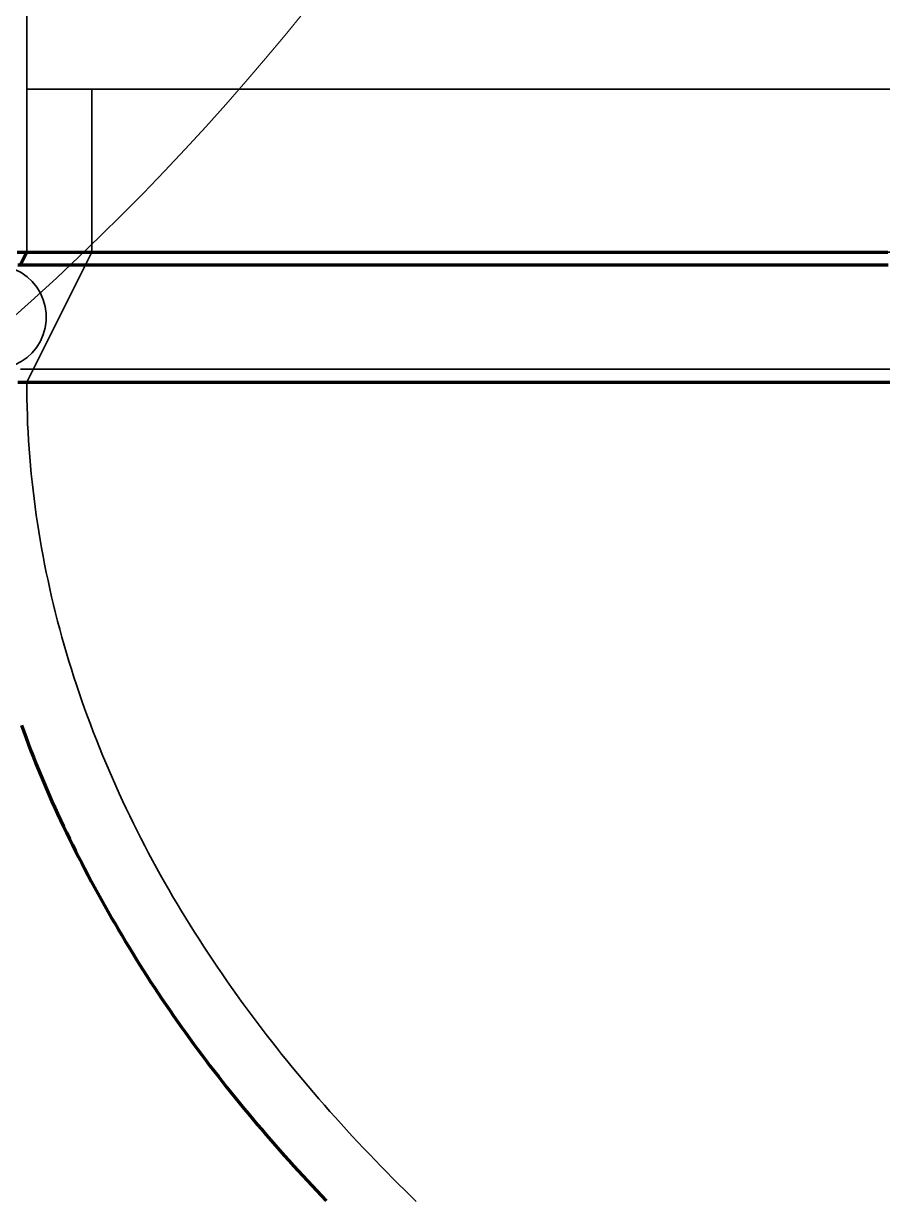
# Model space of a CAD drawing. Header units: millimetres. Extents: x 0 to 2382, y 0 to 420.
# Drawn here: x 275.86 to 282.13, y 218.58 to 227.17 of the extents above; entities that cross this region are included whole.
import ezdxf

# ---------------------------------------------------------------- set-up
doc = ezdxf.new("R2010")
doc.units = ezdxf.units.MM
doc.linetypes.add('IRAM-E-TRAZOS', pattern=[5, 4, -1])
for name, color, linetype, lineweight in [('01-VISIBLE', 7, 'CONTINUOUS', 70), ('02-OCULTA', 4, 'IRAM-E-TRAZOS', 35), ('08-FINA', 5, 'CONTINUOUS', 18)]:
    doc.layers.add(name, color=color, linetype=linetype, lineweight=lineweight)

msp = doc.modelspace()

# ---------------------------------------------------------------- linework, layer by layer
at = {"layer": '01-VISIBLE'}
msp.add_line((275.8875, 225.5), (275.84, 225.405), dxfattribs=at)
for points in [[(275.8168, 225.5), (275.8745, 225.5), (275.9323, 225.5), (275.99, 225.5), (276.0478, 225.5), (276.1055, 225.5), (276.1633, 225.5), (276.221, 225.5), (276.2788, 225.5), (276.3365, 225.5), (276.3943, 225.5), (276.452, 225.5), (276.5098, 225.5), (276.5675, 225.5), (276.6253, 225.5), (276.683, 225.5), (276.7408, 225.5), (276.7985, 225.5), (276.8563, 225.5), (276.914, 225.5), (276.9718, 225.5), (277.0295, 225.5), (277.0873, 225.5), (277.145, 225.5), (277.2028, 225.5), (277.2605, 225.5), (277.3183, 225.5), (277.376, 225.5), (277.4338, 225.5), (277.4915, 225.5), (277.5493, 225.5), (277.607, 225.5), (277.6648, 225.5), (277.7225, 225.5), (277.7803, 225.5), (277.838, 225.5), (277.8958, 225.5), (277.9535, 225.5), (278.0113, 225.5), (278.069, 225.5), (278.1268, 225.5), (278.1845, 225.5), (278.2423, 225.5), (278.3, 225.5), (278.3578, 225.5), (278.4155, 225.5), (278.4733, 225.5), (278.531, 225.5), (278.5888, 225.5), (278.6465, 225.5), (278.7043, 225.5), (278.762, 225.5), (278.8198, 225.5), (278.8775, 225.5), (278.9353, 225.5), (278.9931, 225.5), (279.0508, 225.5), (279.1086, 225.5), (279.1663, 225.5), (279.2241, 225.5), (279.2818, 225.5), (279.3396, 225.5), (279.3973, 225.5), (279.4551, 225.5), (279.5128, 225.5), (279.5706, 225.5), (279.6283, 225.5), (279.6861, 225.5), (279.7438, 225.5), (279.8016, 225.5), (279.8593, 225.5), (279.9171, 225.5), (279.9748, 225.5), (280.0326, 225.5), (280.0903, 225.5), (280.1481, 225.5), (280.2058, 225.5), (280.2636, 225.5), (280.3213, 225.5), (280.3791, 225.5), (280.4368, 225.5), (280.4946, 225.5), (280.5523, 225.5), (280.6101, 225.5), (280.6678, 225.5), (280.7256, 225.5), (280.7833, 225.5), (280.8411, 225.5), (280.8988, 225.5), (280.9566, 225.5), (281.0143, 225.5), (281.0721, 225.5), (281.1298, 225.5), (281.1876, 225.5), (281.2453, 225.5), (281.3031, 225.5), (281.3608, 225.5), (281.4186, 225.5), (281.4763, 225.5), (281.5341, 225.5), (281.5918, 225.5), (281.6496, 225.5), (281.7073, 225.5), (281.7651, 225.5), (281.8228, 225.5), (281.8806, 225.5), (281.9383, 225.5), (281.9961, 225.5), (282.0538, 225.5), (282.1116, 225.5), (282.1693, 225.5)], [(282.1722, 225.405), (282.115, 225.405), (282.0578, 225.405), (282.0006, 225.405), (281.9434, 225.405), (281.8862, 225.405), (281.829, 225.405), (281.7717, 225.405), (281.7145, 225.405), (281.6573, 225.405), (281.6001, 225.405), (281.5429, 225.405), (281.4857, 225.405), (281.4285, 225.405), (281.3713, 225.405), (281.314, 225.405), (281.2568, 225.405), (281.1996, 225.405), (281.1424, 225.405), (281.0852, 225.405), (281.028, 225.405), (280.9708, 225.405), (280.9136, 225.405), (280.8563, 225.405), (280.7991, 225.405), (280.7419, 225.405), (280.6847, 225.405), (280.6275, 225.405), (280.5703, 225.405), (280.5131, 225.405), (280.4559, 225.405), (280.3986, 225.405), (280.3414, 225.405), (280.2842, 225.405), (280.227, 225.405), (280.1698, 225.405), (280.1126, 225.405), (280.0554, 225.405), (279.9982, 225.405), (279.9409, 225.405), (279.8837, 225.405), (279.8265, 225.405), (279.7693, 225.405), (279.7121, 225.405), (279.6549, 225.405), (279.5977, 225.405), (279.5405, 225.405), (279.4832, 225.405), (279.426, 225.405), (279.3688, 225.405), (279.3116, 225.405), (279.2544, 225.405), (279.1972, 225.405), (279.14, 225.405), (279.0828, 225.405), (279.0255, 225.405), (278.9683, 225.405), (278.9111, 225.405), (278.8539, 225.405), (278.7967, 225.405), (278.7395, 225.405), (278.6823, 225.405), (278.6251, 225.405), (278.5678, 225.405), (278.5106, 225.405), (278.4534, 225.405), (278.3962, 225.405), (278.339, 225.405), (278.2818, 225.405), (278.2246, 225.405), (278.1674, 225.405), (278.1101, 225.405), (278.0529, 225.405), (277.9957, 225.405), (277.9385, 225.405), (277.8813, 225.405), (277.8241, 225.405), (277.7669, 225.405), (277.7097, 225.405), (277.6524, 225.405), (277.5952, 225.405), (277.538, 225.405), (277.4808, 225.405), (277.4236, 225.405), (277.3664, 225.405), (277.3092, 225.405), (277.252, 225.405), (277.1947, 225.405), (277.1375, 225.405), (277.0803, 225.405), (277.0231, 225.405), (276.9659, 225.405), (276.9087, 225.405), (276.8515, 225.405), (276.7943, 225.405), (276.737, 225.405), (276.6798, 225.405), (276.6226, 225.405), (276.5654, 225.405), (276.5082, 225.405), (276.451, 225.405), (276.3938, 225.405), (276.3366, 225.405), (276.2793, 225.405), (276.2221, 225.405), (276.1649, 225.405), (276.1077, 225.405), (276.0505, 225.405), (275.9933, 225.405), (275.9361, 225.405), (275.8789, 225.405), (275.8216, 225.405)], [(275.821, 224.55), (275.8794, 224.55), (275.9377, 224.55), (275.9961, 224.55), (276.0545, 224.55), (276.1128, 224.55), (276.1712, 224.55), (276.2296, 224.55), (276.2879, 224.55), (276.3463, 224.55), (276.4046, 224.55), (276.463, 224.55), (276.5214, 224.55), (276.5797, 224.55), (276.6381, 224.55), (276.6964, 224.55), (276.7548, 224.55), (276.8132, 224.55), (276.8715, 224.55), (276.9299, 224.55), (276.9882, 224.55), (277.0466, 224.55), (277.105, 224.55), (277.1633, 224.55), (277.2217, 224.55), (277.2801, 224.55), (277.3384, 224.55), (277.3968, 224.55), (277.4551, 224.55), (277.5135, 224.55), (277.5719, 224.55), (277.6302, 224.55), (277.6886, 224.55), (277.7469, 224.55), (277.8053, 224.55), (277.8637, 224.55), (277.922, 224.55), (277.9804, 224.55), (278.0387, 224.55), (278.0971, 224.55), (278.1555, 224.55), (278.2138, 224.55), (278.2722, 224.55), (278.3305, 224.55), (278.3889, 224.55), (278.4473, 224.55), (278.5056, 224.55), (278.564, 224.55), (278.6224, 224.55), (278.6807, 224.55), (278.7391, 224.55), (278.7974, 224.55), (278.8558, 224.55), (278.9142, 224.55), (278.9725, 224.55), (279.0309, 224.55), (279.0892, 224.55), (279.1476, 224.55), (279.206, 224.55), (279.2643, 224.55), (279.3227, 224.55), (279.381, 224.55), (279.4394, 224.55), (279.4978, 224.55), (279.5561, 224.55), (279.6145, 224.55), (279.6729, 224.55), (279.7312, 224.55), (279.7896, 224.55), (279.8479, 224.55), (279.9063, 224.55), (279.9647, 224.55), (280.023, 224.55), (280.0814, 224.55), (280.1397, 224.55), (280.1981, 224.55), (280.2565, 224.55), (280.3148, 224.55), (280.3732, 224.55), (280.4315, 224.55), (280.4899, 224.55), (280.5483, 224.55), (280.6066, 224.55), (280.665, 224.55), (280.7233, 224.55), (280.7817, 224.55), (280.8401, 224.55), (280.8984, 224.55), (280.9568, 224.55), (281.0152, 224.55), (281.0735, 224.55), (281.1319, 224.55), (281.1902, 224.55), (281.2486, 224.55), (281.307, 224.55), (281.3653, 224.55), (281.4237, 224.55), (281.482, 224.55), (281.5404, 224.55), (281.5988, 224.55), (281.6571, 224.55), (281.7155, 224.55), (281.7738, 224.55), (281.8322, 224.55), (281.8906, 224.55), (281.9489, 224.55), (282.0073, 224.55), (282.0656, 224.55), (282.124, 224.55), (282.1824, 224.55)], [(275.8491, 222.0501), (275.8656, 222.0029), (275.8825, 221.9558), (275.8997, 221.9088), (275.9174, 221.862), (275.9353, 221.8154), (275.9537, 221.7688), (275.9724, 221.7225), (275.9914, 221.6762), (276.0107, 221.6301), (276.0304, 221.5841), (276.0503, 221.5382), (276.0706, 221.4925), (276.0912, 221.4469), (276.112, 221.4015), (276.1331, 221.3561), (276.1545, 221.3109), (276.1762, 221.2659), (276.1981, 221.2209), (276.2203, 221.1761), (276.2427, 221.1314), (276.2653, 221.0868), (276.2882, 221.0423), (276.3113, 220.998), (276.3347, 220.9538), (276.3583, 220.9097), (276.382, 220.8657), (276.406, 220.8218), (276.4303, 220.778), (276.4547, 220.7344), (276.4793, 220.6909), (276.5041, 220.6475), (276.5292, 220.6042), (276.5544, 220.561), (276.5799, 220.518), (276.6055, 220.475), (276.6314, 220.4322), (276.6575, 220.3896), (276.6838, 220.347), (276.7102, 220.3046), (276.7369, 220.2623), (276.7639, 220.2202), (276.791, 220.1782), (276.8184, 220.1363), (276.846, 220.0946), (276.8738, 220.053), (276.9018, 220.0116), (276.9301, 219.9704), (276.9586, 219.9292), (276.9872, 219.8883), (277.0161, 219.8474), (277.0452, 219.8068), (277.0745, 219.7662), (277.104, 219.7258), (277.1336, 219.6856), (277.1635, 219.6455), (277.1936, 219.6055), (277.2239, 219.5657), (277.2544, 219.5261), (277.285, 219.4866), (277.3158, 219.4472), (277.3469, 219.408), (277.3781, 219.3689), (277.4095, 219.33), (277.441, 219.2912), (277.4728, 219.2525), (277.5047, 219.214), (277.5368, 219.1757), (277.569, 219.1374), (277.6014, 219.0994), (277.634, 219.0614), (277.6668, 219.0236), (277.6997, 218.986), (277.7328, 218.9485), (277.766, 218.9111), (277.7994, 218.8739), (277.8329, 218.8368), (277.8667, 218.7998), (277.9005, 218.763), (277.9345, 218.7264), (277.9687, 218.6898), (278.003, 218.6535), (278.0374, 218.6172), (278.072, 218.5811)]]:
    msp.add_lwpolyline(points, dxfattribs=at)
at = {"layer": '02-OCULTA'}
for p, q in [((275.8875, 225.5), (275.8875, 315.5)), ((275.8875, 225.5), (275.8875, 226.6875)), ((276.3625, 226.6875), (276.3625, 225.5)), ((276.3625, 225.5), (275.8875, 224.55))]:
    msp.add_line(p, q, dxfattribs=at)
for points in [[(282.1457, 226.6875), (282.0957, 226.6875), (282.0456, 226.6875), (281.9955, 226.6875), (281.9455, 226.6875), (281.8954, 226.6875), (281.8453, 226.6875), (281.7953, 226.6875), (281.7452, 226.6875), (281.6951, 226.6875), (281.6451, 226.6875), (281.595, 226.6875), (281.5449, 226.6875), (281.4949, 226.6875), (281.4448, 226.6875), (281.3947, 226.6875), (281.3447, 226.6875), (281.2946, 226.6875), (281.2445, 226.6875), (281.1945, 226.6875), (281.1444, 226.6875), (281.0943, 226.6875), (281.0443, 226.6875), (280.9942, 226.6875), (280.9441, 226.6875), (280.8941, 226.6875), (280.844, 226.6875), (280.7939, 226.6875), (280.7439, 226.6875), (280.6938, 226.6875), (280.6437, 226.6875), (280.5937, 226.6875), (280.5436, 226.6875), (280.4936, 226.6875), (280.4435, 226.6875), (280.3934, 226.6875), (280.3434, 226.6875), (280.2933, 226.6875), (280.2432, 226.6875), (280.1932, 226.6875), (280.1431, 226.6875), (280.093, 226.6875), (280.043, 226.6875), (279.9929, 226.6875), (279.9428, 226.6875), (279.8928, 226.6875), (279.8427, 226.6875), (279.7926, 226.6875), (279.7426, 226.6875), (279.6925, 226.6875), (279.6424, 226.6875), (279.5924, 226.6875), (279.5423, 226.6875), (279.4922, 226.6875), (279.4422, 226.6875), (279.3921, 226.6875), (279.342, 226.6875), (279.292, 226.6875), (279.2419, 226.6875), (279.1918, 226.6875), (279.1418, 226.6875), (279.0917, 226.6875), (279.0416, 226.6875), (278.9916, 226.6875), (278.9415, 226.6875), (278.8914, 226.6875), (278.8414, 226.6875), (278.7913, 226.6875), (278.7412, 226.6875), (278.6912, 226.6875), (278.6411, 226.6875), (278.5911, 226.6875), (278.541, 226.6875), (278.4909, 226.6875), (278.4409, 226.6875), (278.3908, 226.6875), (278.3407, 226.6875), (278.2907, 226.6875), (278.2406, 226.6875), (278.1905, 226.6875), (278.1405, 226.6875), (278.0904, 226.6875), (278.0403, 226.6875), (277.9903, 226.6875), (277.9402, 226.6875), (277.8901, 226.6875), (277.8401, 226.6875), (277.79, 226.6875), (277.7399, 226.6875), (277.6899, 226.6875), (277.6398, 226.6875), (277.5897, 226.6875), (277.5397, 226.6875), (277.4896, 226.6875), (277.4395, 226.6875), (277.3895, 226.6875), (277.3394, 226.6875), (277.2893, 226.6875), (277.2393, 226.6875), (277.1892, 226.6875), (277.1391, 226.6875), (277.0891, 226.6875), (277.039, 226.6875), (276.9889, 226.6875), (276.9389, 226.6875), (276.8888, 226.6875), (276.8387, 226.6875), (276.7887, 226.6875), (276.7386, 226.6875), (276.6886, 226.6875), (276.6385, 226.6875), (276.5884, 226.6875), (276.5384, 226.6875), (276.4883, 226.6875), (276.4382, 226.6875), (276.3882, 226.6875), (276.3381, 226.6875), (276.288, 226.6875), (276.238, 226.6875), (276.1879, 226.6875), (276.1378, 226.6875), (276.0878, 226.6875), (276.0377, 226.6875), (275.9876, 226.6875), (275.9376, 226.6875), (275.8875, 226.6875)], [(275.8875, 226.6875), (275.9826, 226.6875), (276.0777, 226.6875), (276.1729, 226.6875), (276.268, 226.6875), (276.3631, 226.6875), (276.4582, 226.6875), (276.5534, 226.6875), (276.6485, 226.6875), (276.7436, 226.6875), (276.8387, 226.6875), (276.9339, 226.6875), (277.029, 226.6875), (277.1241, 226.6875), (277.2192, 226.6875), (277.3144, 226.6875), (277.4095, 226.6875), (277.5046, 226.6875), (277.5997, 226.6875), (277.6949, 226.6875), (277.79, 226.6875), (277.8851, 226.6875), (277.9802, 226.6875), (278.0754, 226.6875), (278.1705, 226.6875), (278.2656, 226.6875), (278.3607, 226.6875), (278.4559, 226.6875), (278.551, 226.6875), (278.6461, 226.6875), (278.7412, 226.6875), (278.8364, 226.6875), (278.9315, 226.6875), (279.0266, 226.6875), (279.1217, 226.6875), (279.2169, 226.6875), (279.312, 226.6875), (279.4071, 226.6875), (279.5022, 226.6875), (279.5974, 226.6875), (279.6925, 226.6875), (279.7876, 226.6875), (279.8827, 226.6875), (279.9779, 226.6875), (280.073, 226.6875), (280.1681, 226.6875), (280.2632, 226.6875), (280.3584, 226.6875), (280.4535, 226.6875), (280.5486, 226.6875), (280.6437, 226.6875), (280.7389, 226.6875), (280.834, 226.6875), (280.9291, 226.6875), (281.0242, 226.6875), (281.1194, 226.6875), (281.2145, 226.6875), (281.3096, 226.6875), (281.4047, 226.6875), (281.4999, 226.6875), (281.595, 226.6875), (281.6901, 226.6875), (281.7852, 226.6875), (281.8804, 226.6875), (281.9755, 226.6875), (282.0706, 226.6875), (282.1657, 226.6875)], [(282.1625, 226.6875), (282.1125, 226.6875), (282.0625, 226.6875), (282.0125, 226.6875), (281.9625, 226.6875), (281.9125, 226.6875), (281.8625, 226.6875), (281.8125, 226.6875), (281.7625, 226.6875), (281.7125, 226.6875), (281.6625, 226.6875), (281.6125, 226.6875), (281.5625, 226.6875), (281.5125, 226.6875), (281.4625, 226.6875), (281.4125, 226.6875), (281.3625, 226.6875), (281.3125, 226.6875), (281.2625, 226.6875), (281.2125, 226.6875), (281.1625, 226.6875), (281.1125, 226.6875), (281.0625, 226.6875), (281.0125, 226.6875), (280.9625, 226.6875), (280.9125, 226.6875), (280.8625, 226.6875), (280.8125, 226.6875), (280.7625, 226.6875), (280.7125, 226.6875), (280.6625, 226.6875), (280.6125, 226.6875), (280.5625, 226.6875), (280.5125, 226.6875), (280.4625, 226.6875), (280.4125, 226.6875), (280.3625, 226.6875), (280.3125, 226.6875), (280.2625, 226.6875), (280.2125, 226.6875), (280.1625, 226.6875), (280.1125, 226.6875), (280.0625, 226.6875), (280.0125, 226.6875), (279.9625, 226.6875), (279.9125, 226.6875), (279.8625, 226.6875), (279.8125, 226.6875), (279.7625, 226.6875), (279.7125, 226.6875), (279.6625, 226.6875), (279.6125, 226.6875), (279.5625, 226.6875), (279.5125, 226.6875), (279.4625, 226.6875), (279.4125, 226.6875), (279.3625, 226.6875), (279.3125, 226.6875), (279.2625, 226.6875), (279.2125, 226.6875), (279.1625, 226.6875), (279.1125, 226.6875), (279.0625, 226.6875), (279.0125, 226.6875), (278.9625, 226.6875), (278.9125, 226.6875), (278.8625, 226.6875), (278.8125, 226.6875), (278.7625, 226.6875), (278.7125, 226.6875), (278.6625, 226.6875), (278.6125, 226.6875), (278.5625, 226.6875), (278.5125, 226.6875), (278.4625, 226.6875), (278.4125, 226.6875), (278.3625, 226.6875), (278.3125, 226.6875), (278.2625, 226.6875), (278.2125, 226.6875), (278.1625, 226.6875), (278.1125, 226.6875), (278.0625, 226.6875), (278.0125, 226.6875), (277.9625, 226.6875), (277.9125, 226.6875), (277.8625, 226.6875), (277.8125, 226.6875), (277.7625, 226.6875), (277.7125, 226.6875), (277.6625, 226.6875), (277.6125, 226.6875), (277.5625, 226.6875), (277.5125, 226.6875), (277.4625, 226.6875), (277.4125, 226.6875), (277.3625, 226.6875), (277.3125, 226.6875), (277.2625, 226.6875), (277.2125, 226.6875), (277.1625, 226.6875), (277.1125, 226.6875), (277.0625, 226.6875), (277.0125, 226.6875), (276.9625, 226.6875), (276.9125, 226.6875), (276.8625, 226.6875), (276.8125, 226.6875), (276.7625, 226.6875), (276.7125, 226.6875), (276.6625, 226.6875), (276.6125, 226.6875), (276.5625, 226.6875), (276.5125, 226.6875), (276.4625, 226.6875), (276.4125, 226.6875), (276.3625, 226.6875)], [(276.3625, 226.6875), (276.4552, 226.6875), (276.548, 226.6875), (276.6407, 226.6875), (276.7335, 226.6875), (276.8262, 226.6875), (276.919, 226.6875), (277.0117, 226.6875), (277.1045, 226.6875), (277.1972, 226.6875), (277.29, 226.6875), (277.3827, 226.6875), (277.4755, 226.6875), (277.5682, 226.6875), (277.661, 226.6875), (277.7537, 226.6875), (277.8465, 226.6875), (277.9392, 226.6875), (278.032, 226.6875), (278.1247, 226.6875), (278.2175, 226.6875), (278.3102, 226.6875), (278.403, 226.6875), (278.4957, 226.6875), (278.5885, 226.6875), (278.6812, 226.6875), (278.774, 226.6875), (278.8667, 226.6875), (278.9595, 226.6875), (279.0522, 226.6875), (279.145, 226.6875), (279.2377, 226.6875), (279.3305, 226.6875), (279.4232, 226.6875), (279.516, 226.6875), (279.6087, 226.6875), (279.7015, 226.6875), (279.7942, 226.6875), (279.887, 226.6875), (279.9797, 226.6875), (280.0725, 226.6875), (280.1652, 226.6875), (280.258, 226.6875), (280.3507, 226.6875), (280.4435, 226.6875), (280.5362, 226.6875), (280.629, 226.6875), (280.7217, 226.6875), (280.8145, 226.6875), (280.9072, 226.6875), (281, 226.6875), (281.0927, 226.6875), (281.1855, 226.6875), (281.2782, 226.6875), (281.371, 226.6875), (281.4637, 226.6875), (281.5565, 226.6875), (281.6492, 226.6875), (281.742, 226.6875), (281.8347, 226.6875), (281.9275, 226.6875), (282.0202, 226.6875), (282.113, 226.6875), (282.2057, 226.6875)], [(282.1625, 225.5), (282.1125, 225.5), (282.0625, 225.5), (282.0125, 225.5), (281.9625, 225.5), (281.9125, 225.5), (281.8625, 225.5), (281.8125, 225.5), (281.7625, 225.5), (281.7125, 225.5), (281.6625, 225.5), (281.6125, 225.5), (281.5625, 225.5), (281.5125, 225.5), (281.4625, 225.5), (281.4125, 225.5), (281.3625, 225.5), (281.3125, 225.5), (281.2625, 225.5), (281.2125, 225.5), (281.1625, 225.5), (281.1125, 225.5), (281.0625, 225.5), (281.0125, 225.5), (280.9625, 225.5), (280.9125, 225.5), (280.8625, 225.5), (280.8125, 225.5), (280.7625, 225.5), (280.7125, 225.5), (280.6625, 225.5), (280.6125, 225.5), (280.5625, 225.5), (280.5125, 225.5), (280.4625, 225.5), (280.4125, 225.5), (280.3625, 225.5), (280.3125, 225.5), (280.2625, 225.5), (280.2125, 225.5), (280.1625, 225.5), (280.1125, 225.5), (280.0625, 225.5), (280.0125, 225.5), (279.9625, 225.5), (279.9125, 225.5), (279.8625, 225.5), (279.8125, 225.5), (279.7625, 225.5), (279.7125, 225.5), (279.6625, 225.5), (279.6125, 225.5), (279.5625, 225.5), (279.5125, 225.5), (279.4625, 225.5), (279.4125, 225.5), (279.3625, 225.5), (279.3125, 225.5), (279.2625, 225.5), (279.2125, 225.5), (279.1625, 225.5), (279.1125, 225.5), (279.0625, 225.5), (279.0125, 225.5), (278.9625, 225.5), (278.9125, 225.5), (278.8625, 225.5), (278.8125, 225.5), (278.7625, 225.5), (278.7125, 225.5), (278.6625, 225.5), (278.6125, 225.5), (278.5625, 225.5), (278.5125, 225.5), (278.4625, 225.5), (278.4125, 225.5), (278.3625, 225.5), (278.3125, 225.5), (278.2625, 225.5), (278.2125, 225.5), (278.1625, 225.5), (278.1125, 225.5), (278.0625, 225.5), (278.0125, 225.5), (277.9625, 225.5), (277.9125, 225.5), (277.8625, 225.5), (277.8125, 225.5), (277.7625, 225.5), (277.7125, 225.5), (277.6625, 225.5), (277.6125, 225.5), (277.5625, 225.5), (277.5125, 225.5), (277.4625, 225.5), (277.4125, 225.5), (277.3625, 225.5), (277.3125, 225.5), (277.2625, 225.5), (277.2125, 225.5), (277.1625, 225.5), (277.1125, 225.5), (277.0625, 225.5), (277.0125, 225.5), (276.9625, 225.5), (276.9125, 225.5), (276.8625, 225.5), (276.8125, 225.5), (276.7625, 225.5), (276.7125, 225.5), (276.6625, 225.5), (276.6125, 225.5), (276.5625, 225.5), (276.5125, 225.5), (276.4625, 225.5), (276.4125, 225.5), (276.3625, 225.5), (276.3125, 225.5), (276.2625, 225.5), (276.2125, 225.5), (276.1625, 225.5), (276.1125, 225.5), (276.0625, 225.5), (276.0125, 225.5), (275.9625, 225.5), (275.9125, 225.5), (275.8625, 225.5)], [(282.1457, 225.5), (282.0957, 225.5), (282.0456, 225.5), (281.9955, 225.5), (281.9455, 225.5), (281.8954, 225.5), (281.8453, 225.5), (281.7953, 225.5), (281.7452, 225.5), (281.6951, 225.5), (281.6451, 225.5), (281.595, 225.5), (281.5449, 225.5), (281.4949, 225.5), (281.4448, 225.5), (281.3947, 225.5), (281.3447, 225.5), (281.2946, 225.5), (281.2445, 225.5), (281.1945, 225.5), (281.1444, 225.5), (281.0943, 225.5), (281.0443, 225.5), (280.9942, 225.5), (280.9441, 225.5), (280.8941, 225.5), (280.844, 225.5), (280.7939, 225.5), (280.7439, 225.5), (280.6938, 225.5), (280.6437, 225.5), (280.5937, 225.5), (280.5436, 225.5), (280.4936, 225.5), (280.4435, 225.5), (280.3934, 225.5), (280.3434, 225.5), (280.2933, 225.5), (280.2432, 225.5), (280.1932, 225.5), (280.1431, 225.5), (280.093, 225.5), (280.043, 225.5), (279.9929, 225.5), (279.9428, 225.5), (279.8928, 225.5), (279.8427, 225.5), (279.7926, 225.5), (279.7426, 225.5), (279.6925, 225.5), (279.6424, 225.5), (279.5924, 225.5), (279.5423, 225.5), (279.4922, 225.5), (279.4422, 225.5), (279.3921, 225.5), (279.342, 225.5), (279.292, 225.5), (279.2419, 225.5), (279.1918, 225.5), (279.1418, 225.5), (279.0917, 225.5), (279.0416, 225.5), (278.9916, 225.5), (278.9415, 225.5), (278.8914, 225.5), (278.8414, 225.5), (278.7913, 225.5), (278.7412, 225.5), (278.6912, 225.5), (278.6411, 225.5), (278.5911, 225.5), (278.541, 225.5), (278.4909, 225.5), (278.4409, 225.5), (278.3908, 225.5), (278.3407, 225.5), (278.2907, 225.5), (278.2406, 225.5), (278.1905, 225.5), (278.1405, 225.5), (278.0904, 225.5), (278.0403, 225.5), (277.9903, 225.5), (277.9402, 225.5), (277.8901, 225.5), (277.8401, 225.5), (277.79, 225.5), (277.7399, 225.5), (277.6899, 225.5), (277.6398, 225.5), (277.5897, 225.5), (277.5397, 225.5), (277.4896, 225.5), (277.4395, 225.5), (277.3895, 225.5), (277.3394, 225.5), (277.2893, 225.5), (277.2393, 225.5), (277.1892, 225.5), (277.1391, 225.5), (277.0891, 225.5), (277.039, 225.5), (276.9889, 225.5), (276.9389, 225.5), (276.8888, 225.5), (276.8387, 225.5), (276.7887, 225.5), (276.7386, 225.5), (276.6886, 225.5), (276.6385, 225.5), (276.5884, 225.5), (276.5384, 225.5), (276.4883, 225.5), (276.4382, 225.5), (276.3882, 225.5), (276.3381, 225.5), (276.288, 225.5), (276.238, 225.5), (276.1879, 225.5), (276.1378, 225.5), (276.0878, 225.5), (276.0377, 225.5), (275.9876, 225.5), (275.9376, 225.5), (275.8875, 225.5)], [(275.8875, 225.5), (275.9826, 225.5), (276.0777, 225.5), (276.1729, 225.5), (276.268, 225.5), (276.3631, 225.5), (276.4582, 225.5), (276.5534, 225.5), (276.6485, 225.5), (276.7436, 225.5), (276.8387, 225.5), (276.9339, 225.5), (277.029, 225.5), (277.1241, 225.5), (277.2192, 225.5), (277.3144, 225.5), (277.4095, 225.5), (277.5046, 225.5), (277.5997, 225.5), (277.6949, 225.5), (277.79, 225.5), (277.8851, 225.5), (277.9802, 225.5), (278.0754, 225.5), (278.1705, 225.5), (278.2656, 225.5), (278.3607, 225.5), (278.4559, 225.5), (278.551, 225.5), (278.6461, 225.5), (278.7412, 225.5), (278.8364, 225.5), (278.9315, 225.5), (279.0266, 225.5), (279.1217, 225.5), (279.2169, 225.5), (279.312, 225.5), (279.4071, 225.5), (279.5022, 225.5), (279.5974, 225.5), (279.6925, 225.5), (279.7876, 225.5), (279.8827, 225.5), (279.9779, 225.5), (280.073, 225.5), (280.1681, 225.5), (280.2632, 225.5), (280.3584, 225.5), (280.4535, 225.5), (280.5486, 225.5), (280.6437, 225.5), (280.7389, 225.5), (280.834, 225.5), (280.9291, 225.5), (281.0242, 225.5), (281.1194, 225.5), (281.2145, 225.5), (281.3096, 225.5), (281.4047, 225.5), (281.4999, 225.5), (281.595, 225.5), (281.6901, 225.5), (281.7852, 225.5), (281.8804, 225.5), (281.9755, 225.5), (282.0706, 225.5), (282.1657, 225.5)], [(282.1457, 225.5), (282.0957, 225.5), (282.0456, 225.5), (281.9955, 225.5), (281.9455, 225.5), (281.8954, 225.5), (281.8453, 225.5), (281.7953, 225.5), (281.7452, 225.5), (281.6951, 225.5), (281.6451, 225.5), (281.595, 225.5), (281.5449, 225.5), (281.4949, 225.5), (281.4448, 225.5), (281.3947, 225.5), (281.3447, 225.5), (281.2946, 225.5), (281.2445, 225.5), (281.1945, 225.5), (281.1444, 225.5), (281.0943, 225.5), (281.0443, 225.5), (280.9942, 225.5), (280.9441, 225.5), (280.8941, 225.5), (280.844, 225.5), (280.7939, 225.5), (280.7439, 225.5), (280.6938, 225.5), (280.6437, 225.5), (280.5937, 225.5), (280.5436, 225.5), (280.4936, 225.5), (280.4435, 225.5), (280.3934, 225.5), (280.3434, 225.5), (280.2933, 225.5), (280.2432, 225.5), (280.1932, 225.5), (280.1431, 225.5), (280.093, 225.5), (280.043, 225.5), (279.9929, 225.5), (279.9428, 225.5), (279.8928, 225.5), (279.8427, 225.5), (279.7926, 225.5), (279.7426, 225.5), (279.6925, 225.5), (279.6424, 225.5), (279.5924, 225.5), (279.5423, 225.5), (279.4922, 225.5), (279.4422, 225.5), (279.3921, 225.5), (279.342, 225.5), (279.292, 225.5), (279.2419, 225.5), (279.1918, 225.5), (279.1418, 225.5), (279.0917, 225.5), (279.0416, 225.5), (278.9916, 225.5), (278.9415, 225.5), (278.8914, 225.5), (278.8414, 225.5), (278.7913, 225.5), (278.7412, 225.5), (278.6912, 225.5), (278.6411, 225.5), (278.5911, 225.5), (278.541, 225.5), (278.4909, 225.5), (278.4409, 225.5), (278.3908, 225.5), (278.3407, 225.5), (278.2907, 225.5), (278.2406, 225.5), (278.1905, 225.5), (278.1405, 225.5), (278.0904, 225.5), (278.0403, 225.5), (277.9903, 225.5), (277.9402, 225.5), (277.8901, 225.5), (277.8401, 225.5), (277.79, 225.5), (277.7399, 225.5), (277.6899, 225.5), (277.6398, 225.5), (277.5897, 225.5), (277.5397, 225.5), (277.4896, 225.5), (277.4395, 225.5), (277.3895, 225.5), (277.3394, 225.5), (277.2893, 225.5), (277.2393, 225.5), (277.1892, 225.5), (277.1391, 225.5), (277.0891, 225.5), (277.039, 225.5), (276.9889, 225.5), (276.9389, 225.5), (276.8888, 225.5), (276.8387, 225.5), (276.7887, 225.5), (276.7386, 225.5), (276.6886, 225.5), (276.6385, 225.5), (276.5884, 225.5), (276.5384, 225.5), (276.4883, 225.5), (276.4382, 225.5), (276.3882, 225.5), (276.3381, 225.5), (276.288, 225.5), (276.238, 225.5), (276.1879, 225.5), (276.1378, 225.5), (276.0878, 225.5), (276.0377, 225.5), (275.9876, 225.5), (275.9376, 225.5), (275.8875, 225.5)], [(275.8875, 225.5), (275.9826, 225.5), (276.0777, 225.5), (276.1729, 225.5), (276.268, 225.5), (276.3631, 225.5), (276.4582, 225.5), (276.5534, 225.5), (276.6485, 225.5), (276.7436, 225.5), (276.8387, 225.5), (276.9339, 225.5), (277.029, 225.5), (277.1241, 225.5), (277.2192, 225.5), (277.3144, 225.5), (277.4095, 225.5), (277.5046, 225.5), (277.5997, 225.5), (277.6949, 225.5), (277.79, 225.5), (277.8851, 225.5), (277.9802, 225.5), (278.0754, 225.5), (278.1705, 225.5), (278.2656, 225.5), (278.3607, 225.5), (278.4559, 225.5), (278.551, 225.5), (278.6461, 225.5), (278.7412, 225.5), (278.8364, 225.5), (278.9315, 225.5), (279.0266, 225.5), (279.1217, 225.5), (279.2169, 225.5), (279.312, 225.5), (279.4071, 225.5), (279.5022, 225.5), (279.5974, 225.5), (279.6925, 225.5), (279.7876, 225.5), (279.8827, 225.5), (279.9779, 225.5), (280.073, 225.5), (280.1681, 225.5), (280.2632, 225.5), (280.3584, 225.5), (280.4535, 225.5), (280.5486, 225.5), (280.6437, 225.5), (280.7389, 225.5), (280.834, 225.5), (280.9291, 225.5), (281.0242, 225.5), (281.1194, 225.5), (281.2145, 225.5), (281.3096, 225.5), (281.4047, 225.5), (281.4999, 225.5), (281.595, 225.5), (281.6901, 225.5), (281.7852, 225.5), (281.8804, 225.5), (281.9755, 225.5), (282.0706, 225.5), (282.1657, 225.5)], [(282.1625, 225.5), (282.1125, 225.5), (282.0625, 225.5), (282.0125, 225.5), (281.9625, 225.5), (281.9125, 225.5), (281.8625, 225.5), (281.8125, 225.5), (281.7625, 225.5), (281.7125, 225.5), (281.6625, 225.5), (281.6125, 225.5), (281.5625, 225.5), (281.5125, 225.5), (281.4625, 225.5), (281.4125, 225.5), (281.3625, 225.5), (281.3125, 225.5), (281.2625, 225.5), (281.2125, 225.5), (281.1625, 225.5), (281.1125, 225.5), (281.0625, 225.5), (281.0125, 225.5), (280.9625, 225.5), (280.9125, 225.5), (280.8625, 225.5), (280.8125, 225.5), (280.7625, 225.5), (280.7125, 225.5), (280.6625, 225.5), (280.6125, 225.5), (280.5625, 225.5), (280.5125, 225.5), (280.4625, 225.5), (280.4125, 225.5), (280.3625, 225.5), (280.3125, 225.5), (280.2625, 225.5), (280.2125, 225.5), (280.1625, 225.5), (280.1125, 225.5), (280.0625, 225.5), (280.0125, 225.5), (279.9625, 225.5), (279.9125, 225.5), (279.8625, 225.5), (279.8125, 225.5), (279.7625, 225.5), (279.7125, 225.5), (279.6625, 225.5), (279.6125, 225.5), (279.5625, 225.5), (279.5125, 225.5), (279.4625, 225.5), (279.4125, 225.5), (279.3625, 225.5), (279.3125, 225.5), (279.2625, 225.5), (279.2125, 225.5), (279.1625, 225.5), (279.1125, 225.5), (279.0625, 225.5), (279.0125, 225.5), (278.9625, 225.5), (278.9125, 225.5), (278.8625, 225.5), (278.8125, 225.5), (278.7625, 225.5), (278.7125, 225.5), (278.6625, 225.5), (278.6125, 225.5), (278.5625, 225.5), (278.5125, 225.5), (278.4625, 225.5), (278.4125, 225.5), (278.3625, 225.5), (278.3125, 225.5), (278.2625, 225.5), (278.2125, 225.5), (278.1625, 225.5), (278.1125, 225.5), (278.0625, 225.5), (278.0125, 225.5), (277.9625, 225.5), (277.9125, 225.5), (277.8625, 225.5), (277.8125, 225.5), (277.7625, 225.5), (277.7125, 225.5), (277.6625, 225.5), (277.6125, 225.5), (277.5625, 225.5), (277.5125, 225.5), (277.4625, 225.5), (277.4125, 225.5), (277.3625, 225.5), (277.3125, 225.5), (277.2625, 225.5), (277.2125, 225.5), (277.1625, 225.5), (277.1125, 225.5), (277.0625, 225.5), (277.0125, 225.5), (276.9625, 225.5), (276.9125, 225.5), (276.8625, 225.5), (276.8125, 225.5), (276.7625, 225.5), (276.7125, 225.5), (276.6625, 225.5), (276.6125, 225.5), (276.5625, 225.5), (276.5125, 225.5), (276.4625, 225.5), (276.4125, 225.5), (276.3625, 225.5)], [(276.3625, 225.5), (276.4552, 225.5), (276.548, 225.5), (276.6407, 225.5), (276.7335, 225.5), (276.8262, 225.5), (276.919, 225.5), (277.0117, 225.5), (277.1045, 225.5), (277.1972, 225.5), (277.29, 225.5), (277.3827, 225.5), (277.4755, 225.5), (277.5682, 225.5), (277.661, 225.5), (277.7537, 225.5), (277.8465, 225.5), (277.9392, 225.5), (278.032, 225.5), (278.1247, 225.5), (278.2175, 225.5), (278.3102, 225.5), (278.403, 225.5), (278.4957, 225.5), (278.5885, 225.5), (278.6812, 225.5), (278.774, 225.5), (278.8667, 225.5), (278.9595, 225.5), (279.0522, 225.5), (279.145, 225.5), (279.2377, 225.5), (279.3305, 225.5), (279.4232, 225.5), (279.516, 225.5), (279.6087, 225.5), (279.7015, 225.5), (279.7942, 225.5), (279.887, 225.5), (279.9797, 225.5), (280.0725, 225.5), (280.1652, 225.5), (280.258, 225.5), (280.3507, 225.5), (280.4435, 225.5), (280.5362, 225.5), (280.629, 225.5), (280.7217, 225.5), (280.8145, 225.5), (280.9072, 225.5), (281, 225.5), (281.0927, 225.5), (281.1855, 225.5), (281.2782, 225.5), (281.371, 225.5), (281.4637, 225.5), (281.5565, 225.5), (281.6492, 225.5), (281.742, 225.5), (281.8347, 225.5), (281.9275, 225.5), (282.0202, 225.5), (282.113, 225.5), (282.2057, 225.5)], [(275.65, 225.405), (275.7017, 225.4015), (275.7525, 225.3909), (275.8014, 225.3735), (275.8474, 225.3497), (275.8898, 225.3198), (275.9277, 225.2844), (275.9604, 225.2441), (275.9874, 225.1998), (276.0081, 225.1523), (276.0221, 225.1023), (276.0291, 225.0509), (276.0291, 224.9991), (276.0221, 224.9477), (276.0081, 224.8977), (275.9874, 224.8502), (275.9604, 224.8059), (275.9277, 224.7656), (275.8898, 224.7302), (275.8474, 224.7003), (275.8014, 224.6765), (275.7525, 224.6591), (275.7017, 224.6485), (275.65, 224.645)], [(282.1542, 225.405), (282.1042, 225.405), (282.0542, 225.405), (282.0041, 225.405), (281.9541, 225.405), (281.9041, 225.405), (281.854, 225.405), (281.804, 225.405), (281.754, 225.405), (281.7039, 225.405), (281.6539, 225.405), (281.6039, 225.405), (281.5538, 225.405), (281.5038, 225.405), (281.4538, 225.405), (281.4037, 225.405), (281.3537, 225.405), (281.3037, 225.405), (281.2536, 225.405), (281.2036, 225.405), (281.1536, 225.405), (281.1035, 225.405), (281.0535, 225.405), (281.0035, 225.405), (280.9534, 225.405), (280.9034, 225.405), (280.8534, 225.405), (280.8033, 225.405), (280.7533, 225.405), (280.7033, 225.405), (280.6532, 225.405), (280.6032, 225.405), (280.5532, 225.405), (280.5031, 225.405), (280.4531, 225.405), (280.4031, 225.405), (280.3531, 225.405), (280.303, 225.405), (280.253, 225.405), (280.203, 225.405), (280.1529, 225.405), (280.1029, 225.405), (280.0529, 225.405), (280.0028, 225.405), (279.9528, 225.405), (279.9028, 225.405), (279.8527, 225.405), (279.8027, 225.405), (279.7527, 225.405), (279.7026, 225.405), (279.6526, 225.405), (279.6026, 225.405), (279.5525, 225.405), (279.5025, 225.405), (279.4525, 225.405), (279.4024, 225.405), (279.3524, 225.405), (279.3024, 225.405), (279.2523, 225.405), (279.2023, 225.405), (279.1523, 225.405), (279.1022, 225.405), (279.0522, 225.405), (279.0022, 225.405), (278.9521, 225.405), (278.9021, 225.405), (278.8521, 225.405), (278.802, 225.405), (278.752, 225.405), (278.702, 225.405), (278.6519, 225.405), (278.6019, 225.405), (278.5519, 225.405), (278.5019, 225.405), (278.4518, 225.405), (278.4018, 225.405), (278.3518, 225.405), (278.3017, 225.405), (278.2517, 225.405), (278.2017, 225.405), (278.1516, 225.405), (278.1016, 225.405), (278.0516, 225.405), (278.0015, 225.405), (277.9515, 225.405), (277.9015, 225.405), (277.8514, 225.405), (277.8014, 225.405), (277.7514, 225.405), (277.7013, 225.405), (277.6513, 225.405), (277.6013, 225.405), (277.5512, 225.405), (277.5012, 225.405), (277.4512, 225.405), (277.4011, 225.405), (277.3511, 225.405), (277.3011, 225.405), (277.251, 225.405), (277.201, 225.405), (277.151, 225.405), (277.1009, 225.405), (277.0509, 225.405), (277.0009, 225.405), (276.9508, 225.405), (276.9008, 225.405), (276.8508, 225.405), (276.8007, 225.405), (276.7507, 225.405), (276.7007, 225.405), (276.6506, 225.405), (276.6006, 225.405), (276.5506, 225.405), (276.5006, 225.405), (276.4505, 225.405), (276.4005, 225.405), (276.3505, 225.405), (276.3004, 225.405), (276.2504, 225.405), (276.2004, 225.405), (276.1503, 225.405), (276.1003, 225.405), (276.0503, 225.405), (276.0002, 225.405), (275.9502, 225.405), (275.9002, 225.405), (275.8501, 225.405)], [(275.8426, 224.645), (275.9389, 224.645), (276.0352, 224.645), (276.1315, 224.645), (276.2278, 224.645), (276.3241, 224.645), (276.4204, 224.645), (276.5167, 224.645), (276.6131, 224.645), (276.7094, 224.645), (276.8057, 224.645), (276.902, 224.645), (276.9983, 224.645), (277.0946, 224.645), (277.1909, 224.645), (277.2873, 224.645), (277.3836, 224.645), (277.4799, 224.645), (277.5762, 224.645), (277.6725, 224.645), (277.7688, 224.645), (277.8652, 224.645), (277.9615, 224.645), (278.0578, 224.645), (278.1541, 224.645), (278.2504, 224.645), (278.3467, 224.645), (278.4431, 224.645), (278.5394, 224.645), (278.6357, 224.645), (278.732, 224.645), (278.8283, 224.645), (278.9246, 224.645), (279.0209, 224.645), (279.1172, 224.645), (279.2136, 224.645), (279.3099, 224.645), (279.4062, 224.645), (279.5025, 224.645), (279.5988, 224.645), (279.6951, 224.645), (279.7914, 224.645), (279.8877, 224.645), (279.9841, 224.645), (280.0804, 224.645), (280.1767, 224.645), (280.273, 224.645), (280.3693, 224.645), (280.4656, 224.645), (280.5619, 224.645), (280.6582, 224.645), (280.7546, 224.645), (280.8509, 224.645), (280.9472, 224.645), (281.0435, 224.645), (281.1398, 224.645), (281.2361, 224.645), (281.3324, 224.645), (281.4287, 224.645), (281.5251, 224.645), (281.6214, 224.645), (281.7177, 224.645), (281.814, 224.645), (281.9103, 224.645), (282.0066, 224.645), (282.1029, 224.645), (282.1992, 224.645)], [(275.8501, 224.645), (275.9002, 224.645), (275.9502, 224.645), (276.0002, 224.645), (276.0503, 224.645), (276.1003, 224.645), (276.1503, 224.645), (276.2004, 224.645), (276.2504, 224.645), (276.3004, 224.645), (276.3505, 224.645), (276.4005, 224.645), (276.4505, 224.645), (276.5006, 224.645), (276.5506, 224.645), (276.6006, 224.645), (276.6506, 224.645), (276.7007, 224.645), (276.7507, 224.645), (276.8007, 224.645), (276.8508, 224.645), (276.9008, 224.645), (276.9508, 224.645), (277.0009, 224.645), (277.0509, 224.645), (277.1009, 224.645), (277.151, 224.645), (277.201, 224.645), (277.251, 224.645), (277.3011, 224.645), (277.3511, 224.645), (277.4011, 224.645), (277.4512, 224.645), (277.5012, 224.645), (277.5512, 224.645), (277.6013, 224.645), (277.6513, 224.645), (277.7013, 224.645), (277.7514, 224.645), (277.8014, 224.645), (277.8514, 224.645), (277.9015, 224.645), (277.9515, 224.645), (278.0015, 224.645), (278.0516, 224.645), (278.1016, 224.645), (278.1516, 224.645), (278.2017, 224.645), (278.2517, 224.645), (278.3017, 224.645), (278.3518, 224.645), (278.4018, 224.645), (278.4518, 224.645), (278.5019, 224.645), (278.5519, 224.645), (278.6019, 224.645), (278.6519, 224.645), (278.702, 224.645), (278.752, 224.645), (278.802, 224.645), (278.8521, 224.645), (278.9021, 224.645), (278.9521, 224.645), (279.0022, 224.645), (279.0522, 224.645), (279.1022, 224.645), (279.1523, 224.645), (279.2023, 224.645), (279.2523, 224.645), (279.3024, 224.645), (279.3524, 224.645), (279.4024, 224.645), (279.4525, 224.645), (279.5025, 224.645), (279.5525, 224.645), (279.6026, 224.645), (279.6526, 224.645), (279.7026, 224.645), (279.7527, 224.645), (279.8027, 224.645), (279.8527, 224.645), (279.9028, 224.645), (279.9528, 224.645), (280.0028, 224.645), (280.0529, 224.645), (280.1029, 224.645), (280.1529, 224.645), (280.203, 224.645), (280.253, 224.645), (280.303, 224.645), (280.3531, 224.645), (280.4031, 224.645), (280.4531, 224.645), (280.5031, 224.645), (280.5532, 224.645), (280.6032, 224.645), (280.6532, 224.645), (280.7033, 224.645), (280.7533, 224.645), (280.8033, 224.645), (280.8534, 224.645), (280.9034, 224.645), (280.9534, 224.645), (281.0035, 224.645), (281.0535, 224.645), (281.1035, 224.645), (281.1536, 224.645), (281.2036, 224.645), (281.2536, 224.645), (281.3037, 224.645), (281.3537, 224.645), (281.4037, 224.645), (281.4538, 224.645), (281.5038, 224.645), (281.5538, 224.645), (281.6039, 224.645), (281.6539, 224.645), (281.7039, 224.645), (281.754, 224.645), (281.804, 224.645), (281.854, 224.645), (281.9041, 224.645), (281.9541, 224.645), (282.0041, 224.645), (282.0542, 224.645), (282.1042, 224.645), (282.1542, 224.645)], [(282.1625, 224.55), (282.1125, 224.55), (282.0625, 224.55), (282.0125, 224.55), (281.9625, 224.55), (281.9125, 224.55), (281.8625, 224.55), (281.8125, 224.55), (281.7625, 224.55), (281.7125, 224.55), (281.6625, 224.55), (281.6125, 224.55), (281.5625, 224.55), (281.5125, 224.55), (281.4625, 224.55), (281.4125, 224.55), (281.3625, 224.55), (281.3125, 224.55), (281.2625, 224.55), (281.2125, 224.55), (281.1625, 224.55), (281.1125, 224.55), (281.0625, 224.55), (281.0125, 224.55), (280.9625, 224.55), (280.9125, 224.55), (280.8625, 224.55), (280.8125, 224.55), (280.7625, 224.55), (280.7125, 224.55), (280.6625, 224.55), (280.6125, 224.55), (280.5625, 224.55), (280.5125, 224.55), (280.4625, 224.55), (280.4125, 224.55), (280.3625, 224.55), (280.3125, 224.55), (280.2625, 224.55), (280.2125, 224.55), (280.1625, 224.55), (280.1125, 224.55), (280.0625, 224.55), (280.0125, 224.55), (279.9625, 224.55), (279.9125, 224.55), (279.8625, 224.55), (279.8125, 224.55), (279.7625, 224.55), (279.7125, 224.55), (279.6625, 224.55), (279.6125, 224.55), (279.5625, 224.55), (279.5125, 224.55), (279.4625, 224.55), (279.4125, 224.55), (279.3625, 224.55), (279.3125, 224.55), (279.2625, 224.55), (279.2125, 224.55), (279.1625, 224.55), (279.1125, 224.55), (279.0625, 224.55), (279.0125, 224.55), (278.9625, 224.55), (278.9125, 224.55), (278.8625, 224.55), (278.8125, 224.55), (278.7625, 224.55), (278.7125, 224.55), (278.6625, 224.55), (278.6125, 224.55), (278.5625, 224.55), (278.5125, 224.55), (278.4625, 224.55), (278.4125, 224.55), (278.3625, 224.55), (278.3125, 224.55), (278.2625, 224.55), (278.2125, 224.55), (278.1625, 224.55), (278.1125, 224.55), (278.0625, 224.55), (278.0125, 224.55), (277.9625, 224.55), (277.9125, 224.55), (277.8625, 224.55), (277.8125, 224.55), (277.7625, 224.55), (277.7125, 224.55), (277.6625, 224.55), (277.6125, 224.55), (277.5625, 224.55), (277.5125, 224.55), (277.4625, 224.55), (277.4125, 224.55), (277.3625, 224.55), (277.3125, 224.55), (277.2625, 224.55), (277.2125, 224.55), (277.1625, 224.55), (277.1125, 224.55), (277.0625, 224.55), (277.0125, 224.55), (276.9625, 224.55), (276.9125, 224.55), (276.8625, 224.55), (276.8125, 224.55), (276.7625, 224.55), (276.7125, 224.55), (276.6625, 224.55), (276.6125, 224.55), (276.5625, 224.55), (276.5125, 224.55), (276.4625, 224.55), (276.4125, 224.55), (276.3625, 224.55), (276.3125, 224.55), (276.2625, 224.55), (276.2125, 224.55), (276.1625, 224.55), (276.1125, 224.55), (276.0625, 224.55), (276.0125, 224.55), (275.9625, 224.55), (275.9125, 224.55), (275.8625, 224.55)], [(282.1457, 224.55), (282.0957, 224.55), (282.0456, 224.55), (281.9955, 224.55), (281.9455, 224.55), (281.8954, 224.55), (281.8453, 224.55), (281.7953, 224.55), (281.7452, 224.55), (281.6951, 224.55), (281.6451, 224.55), (281.595, 224.55), (281.5449, 224.55), (281.4949, 224.55), (281.4448, 224.55), (281.3947, 224.55), (281.3447, 224.55), (281.2946, 224.55), (281.2445, 224.55), (281.1945, 224.55), (281.1444, 224.55), (281.0943, 224.55), (281.0443, 224.55), (280.9942, 224.55), (280.9441, 224.55), (280.8941, 224.55), (280.844, 224.55), (280.7939, 224.55), (280.7439, 224.55), (280.6938, 224.55), (280.6437, 224.55), (280.5937, 224.55), (280.5436, 224.55), (280.4936, 224.55), (280.4435, 224.55), (280.3934, 224.55), (280.3434, 224.55), (280.2933, 224.55), (280.2432, 224.55), (280.1932, 224.55), (280.1431, 224.55), (280.093, 224.55), (280.043, 224.55), (279.9929, 224.55), (279.9428, 224.55), (279.8928, 224.55), (279.8427, 224.55), (279.7926, 224.55), (279.7426, 224.55), (279.6925, 224.55), (279.6424, 224.55), (279.5924, 224.55), (279.5423, 224.55), (279.4922, 224.55), (279.4422, 224.55), (279.3921, 224.55), (279.342, 224.55), (279.292, 224.55), (279.2419, 224.55), (279.1918, 224.55), (279.1418, 224.55), (279.0917, 224.55), (279.0416, 224.55), (278.9916, 224.55), (278.9415, 224.55), (278.8914, 224.55), (278.8414, 224.55), (278.7913, 224.55), (278.7412, 224.55), (278.6912, 224.55), (278.6411, 224.55), (278.5911, 224.55), (278.541, 224.55), (278.4909, 224.55), (278.4409, 224.55), (278.3908, 224.55), (278.3407, 224.55), (278.2907, 224.55), (278.2406, 224.55), (278.1905, 224.55), (278.1405, 224.55), (278.0904, 224.55), (278.0403, 224.55), (277.9903, 224.55), (277.9402, 224.55), (277.8901, 224.55), (277.8401, 224.55), (277.79, 224.55), (277.7399, 224.55), (277.6899, 224.55), (277.6398, 224.55), (277.5897, 224.55), (277.5397, 224.55), (277.4896, 224.55), (277.4395, 224.55), (277.3895, 224.55), (277.3394, 224.55), (277.2893, 224.55), (277.2393, 224.55), (277.1892, 224.55), (277.1391, 224.55), (277.0891, 224.55), (277.039, 224.55), (276.9889, 224.55), (276.9389, 224.55), (276.8888, 224.55), (276.8387, 224.55), (276.7887, 224.55), (276.7386, 224.55), (276.6886, 224.55), (276.6385, 224.55), (276.5884, 224.55), (276.5384, 224.55), (276.4883, 224.55), (276.4382, 224.55), (276.3882, 224.55), (276.3381, 224.55), (276.288, 224.55), (276.238, 224.55), (276.1879, 224.55), (276.1378, 224.55), (276.0878, 224.55), (276.0377, 224.55), (275.9876, 224.55), (275.9376, 224.55), (275.8875, 224.55)], [(275.8875, 224.55), (275.9826, 224.55), (276.0777, 224.55), (276.1729, 224.55), (276.268, 224.55), (276.3631, 224.55), (276.4582, 224.55), (276.5534, 224.55), (276.6485, 224.55), (276.7436, 224.55), (276.8387, 224.55), (276.9339, 224.55), (277.029, 224.55), (277.1241, 224.55), (277.2192, 224.55), (277.3144, 224.55), (277.4095, 224.55), (277.5046, 224.55), (277.5997, 224.55), (277.6949, 224.55), (277.79, 224.55), (277.8851, 224.55), (277.9802, 224.55), (278.0754, 224.55), (278.1705, 224.55), (278.2656, 224.55), (278.3607, 224.55), (278.4559, 224.55), (278.551, 224.55), (278.6461, 224.55), (278.7412, 224.55), (278.8364, 224.55), (278.9315, 224.55), (279.0266, 224.55), (279.1217, 224.55), (279.2169, 224.55), (279.312, 224.55), (279.4071, 224.55), (279.5022, 224.55), (279.5974, 224.55), (279.6925, 224.55), (279.7876, 224.55), (279.8827, 224.55), (279.9779, 224.55), (280.073, 224.55), (280.1681, 224.55), (280.2632, 224.55), (280.3584, 224.55), (280.4535, 224.55), (280.5486, 224.55), (280.6437, 224.55), (280.7389, 224.55), (280.834, 224.55), (280.9291, 224.55), (281.0242, 224.55), (281.1194, 224.55), (281.2145, 224.55), (281.3096, 224.55), (281.4047, 224.55), (281.4999, 224.55), (281.595, 224.55), (281.6901, 224.55), (281.7852, 224.55), (281.8804, 224.55), (281.9755, 224.55), (282.0706, 224.55), (282.1657, 224.55)], [(275.8875, 224.55), (275.8877, 224.4893), (275.8884, 224.4286), (275.8897, 224.3679), (275.8915, 224.3072), (275.8939, 224.2465), (275.8969, 224.1859), (275.9004, 224.1252), (275.9045, 224.0647), (275.9091, 224.0041), (275.9142, 223.9436), (275.9199, 223.8832), (275.9262, 223.8228), (275.9329, 223.7624), (275.9403, 223.7021), (275.9481, 223.6419), (275.9565, 223.5818), (275.9654, 223.5217), (275.9748, 223.4618), (275.9848, 223.4019), (275.9953, 223.342), (276.0063, 223.2823), (276.0178, 223.2227), (276.0298, 223.1632), (276.0423, 223.1038), (276.0553, 223.0445), (276.0689, 222.9853), (276.0829, 222.9262), (276.0974, 222.8673), (276.1125, 222.8084), (276.128, 222.7497), (276.144, 222.6911), (276.1605, 222.6327), (276.1774, 222.5744), (276.1949, 222.5163), (276.2128, 222.4582), (276.2312, 222.4004), (276.2501, 222.3427), (276.2694, 222.2851), (276.2892, 222.2277), (276.3094, 222.1704), (276.3301, 222.1134), (276.3512, 222.0564), (276.3728, 221.9997), (276.3949, 221.9431), (276.4174, 221.8867), (276.4403, 221.8305), (276.4636, 221.7744), (276.4874, 221.7186), (276.5116, 221.6629), (276.5362, 221.6074), (276.5613, 221.5521), (276.5867, 221.4969), (276.6126, 221.442), (276.6389, 221.3873), (276.6656, 221.3327), (276.6926, 221.2784), (276.7201, 221.2242), (276.748, 221.1703), (276.7762, 221.1165), (276.8049, 221.063), (276.8339, 221.0097), (276.8633, 220.9565), (276.8931, 220.9036), (276.9232, 220.8509), (276.9537, 220.7984), (276.9846, 220.7461), (277.0158, 220.694), (277.0474, 220.6422), (277.0793, 220.5905), (277.1116, 220.5391), (277.1442, 220.4879), (277.1771, 220.4369), (277.2104, 220.3861), (277.244, 220.3355), (277.2779, 220.2851), (277.3122, 220.235), (277.3467, 220.1851), (277.3816, 220.1354), (277.4168, 220.0859), (277.4523, 220.0366), (277.4881, 219.9876), (277.5242, 219.9387), (277.5605, 219.8901), (277.5972, 219.8417), (277.6341, 219.7935), (277.6714, 219.7456), (277.7089, 219.6978), (277.7466, 219.6503), (277.7847, 219.6029), (277.823, 219.5558), (277.8615, 219.5089), (277.9004, 219.4622), (277.9395, 219.4158), (277.9789, 219.3697), (278.0186, 219.3237), (278.0585, 219.2779), (278.0987, 219.2324), (278.1391, 219.1871), (278.1798, 219.142), (278.2207, 219.0971), (278.2618, 219.0524), (278.3031, 219.008), (278.3447, 218.9637), (278.3865, 218.9197), (278.4286, 218.8759), (278.4709, 218.8323), (278.5133, 218.7889), (278.556, 218.7458), (278.599, 218.7028), (278.6421, 218.6601), (278.6854, 218.6175), (278.729, 218.5752)]]:
    msp.add_lwpolyline(points, dxfattribs=at)
at = {"layer": '08-FINA'}
msp.add_circle((263.5603, 238.7954), 18.4167, dxfattribs=at)

doc.saveas('drawing.dxf')
